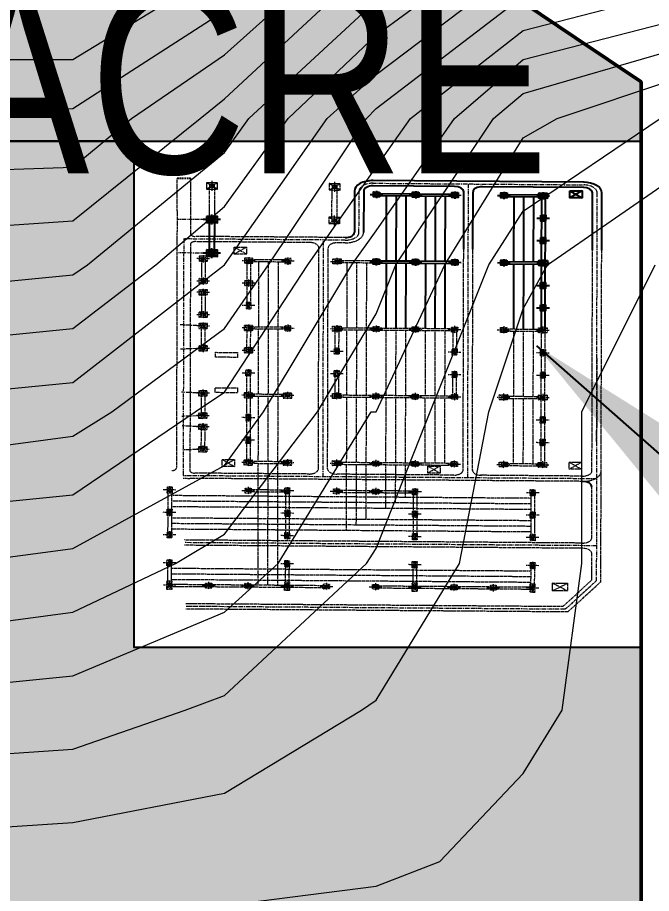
# Model space of a CAD drawing. Header units: metres. Extents: x 199095 to 216734, y 1644234 to 1657008.
# Drawn here: x 205946.8 to 206197, y 1652602.7 to 1652948.6 of the extents above; entities that cross this region are included whole.
import ezdxf

# ---------------------------------------------------------------- set-up
doc = ezdxf.new("R2010")
doc.units = ezdxf.units.M
for name, pattern in [('CENTER', [2, 1.25, -0.25, 0.25, -0.25]), ('DASHED', [0.75, 0.5, -0.25]), ('HIDDEN', [0.375, 0.25, -0.125]), ('PHANTOM2', [1.25, 0.625, -0.125, 0.125, -0.125, 0.125, -0.125])]:
    doc.linetypes.add(name, pattern=pattern)
for name, color, linetype in [('250 Ac', 10, 'Continuous'), ('E-LAY-DIM', 7, 'Continuous'), ('E-LAY-ROAD', 7, 'Continuous'), ('G_CART TRACK', 6, 'DASHED'), ("PLOT NO'S", 1, 'Continuous')]:
    doc.layers.add(name, color=color, linetype=linetype)
doc.layers.add('APSPCL LAND', color=7, linetype='Continuous', true_color=0xd7ecd5)
doc.layers.add('Plot hatching', color=7, linetype='Continuous', true_color=0xffffdb)
for name, color, linetype, lineweight in [('CONTOURS', 8, 'Continuous', 9), ('E-LAY-CNTRL', 1, 'CENTER', 0), ('E-LAY-EXIST', 8, 'HIDDEN', 0)]:
    doc.layers.add(name, color=color, linetype=linetype, lineweight=lineweight)
doc.styles.get("Standard").update_dxf_attribs({"font": 'ARIALN.TTF'})
doc.dimstyles.get("Standard").update_dxf_attribs({"dimtxt": 0.18, "dimasz": 0.18, "dimexe": 0.18, "dimexo": 0.0625, "dimgap": 0.09, "dimtad": 0, "dimtih": 1, "dimtoh": 1, "dimdec": 4, "dimzin": 0, "dimdsep": 46, "dimtxsty": 'Standard', "dimcen": 0.09, "dimadec": 0, "dimazin": 0, "dimtfac": 1, "dimtdec": 4, "dimtofl": 0, "dimtmove": 0, "dimatfit": 3, "dimfxl": 1, "dimtolj": 1, "dimtzin": 0, "dimarcsym": 0})

# ---------------------------------------------------------------- blocks, each defined once
blk = doc.blocks.new('TWR_CTG_p')
for p, q in [((-750, 750), (-1750, 1250)), ((1750, 1250), (750, 750)), ((-750, -750), (-1750, -1250)), ((750, -750), (1750, -1250))]:
    blk.add_line(p, q)
for points in [[(-1750, -1250), (1750, -1250), (1750, 1250), (-1750, 1250)], [(-750, -750), (750, -750), (750, 750), (-750, 750)]]:
    blk.add_lwpolyline(points, close=True)
blk = doc.blocks.new('TWR_CTH_p')
for p, q in [((-750, 750), (-1750, 1250)), ((1750, 1250), (750, 750)), ((-750, -750), (-1750, -1250)), ((750, -750), (1750, -1250))]:
    blk.add_line(p, q)
for points in [[(-1750, -1250), (1750, -1250), (1750, 1250), (-1750, 1250)], [(-750, -750), (750, -750), (750, 750), (-750, 750)]]:
    blk.add_lwpolyline(points, close=True)
blk = doc.blocks.new('TWR_CC_p')
for p, q in [((-750, 750), (-1750, 1250)), ((1750, 1250), (750, 750)), ((-750, -750), (-1750, -1250)), ((750, -750), (1750, -1250))]:
    blk.add_line(p, q)
for points in [[(-1750, -1250), (1750, -1250), (1750, 1250), (-1750, 1250)], [(-750, -750), (750, -750), (750, 750), (-750, 750)]]:
    blk.add_lwpolyline(points, close=True)
blk = doc.blocks.new('TWR_CD_p')
for p, q in [((-750, 750), (-1750, 1750)), ((-100, 100), (-750, 750)), ((750, 750), (100, 100)), ((1750, 1750), (750, 750)), ((-1750, -1750), (-750, -750)), ((-100, -100), (-750, -750)), ((100, -100), (750, -750)), ((750, -750), (1750, -1750))]:
    blk.add_line(p, q)
for points in [[(-1750, -1750), (1750, -1750), (1750, 1750), (-1750, 1750)], [(-750, -750), (750, -750), (750, 750), (-750, 750)], [(-100, -100), (100, -100), (100, 100), (-100, 100)]]:
    blk.add_lwpolyline(points, close=True)
blk = doc.blocks.new('TWR_CTI_p')
for p, q in [((-750, 750), (-1750, 1750)), ((-100, 100), (-750, 750)), ((750, 750), (100, 100)), ((1750, 1750), (750, 750)), ((-1750, -1750), (-750, -750)), ((-100, -100), (-750, -750)), ((100, -100), (750, -750)), ((750, -750), (1750, -1750))]:
    blk.add_line(p, q)
for points in [[(-1750, -1750), (1750, -1750), (1750, 1750), (-1750, 1750)], [(-750, -750), (750, -750), (750, 750), (-750, 750)], [(-100, -100), (100, -100), (100, 100), (-100, 100)]]:
    blk.add_lwpolyline(points, close=True)
blk = doc.blocks.new('TWR_CTE_p')
for p, q in [((-750, 750), (-1750, 1750)), ((1750, 1750), (750, 750)), ((-1750, -1750), (-750, -750)), ((750, -750), (1750, -1750))]:
    blk.add_line(p, q)
for points in [[(-1750, -1750), (1750, -1750), (1750, 1750), (-1750, 1750)], [(-750, -750), (750, -750), (750, 750), (-750, 750)]]:
    blk.add_lwpolyline(points, close=True)
blk = doc.blocks.new('TWR_CTK_p')
for p, q in [((-750, 750), (-1750, 1750)), ((-100, 100), (-750, 750)), ((750, 750), (100, 100)), ((1750, 1750), (750, 750)), ((-1750, -1750), (-750, -750)), ((-100, -100), (-750, -750)), ((100, -100), (750, -750)), ((750, -750), (1750, -1750))]:
    blk.add_line(p, q)
for points in [[(-1750, -1750), (1750, -1750), (1750, 1750), (-1750, 1750)], [(-750, -750), (750, -750), (750, 750), (-750, 750)], [(-100, -100), (100, -100), (100, 100), (-100, 100)]]:
    blk.add_lwpolyline(points, close=True)
blk = doc.blocks.new('TWR_CTD_p')
for p, q in [((-750, 750), (-1750, 1250)), ((1750, 1250), (750, 750)), ((-750, -750), (-1750, -1250)), ((750, -750), (1750, -1250))]:
    blk.add_line(p, q)
for points in [[(-1750, -1250), (1750, -1250), (1750, 1250), (-1750, 1250)], [(-750, -750), (750, -750), (750, 750), (-750, 750)]]:
    blk.add_lwpolyline(points, close=True)
blk = doc.blocks.new('SS')
at = {"color": 8, "lineweight": -2}
blk.add_line((1.26, 98.45, 0.21), (1.31, 95.29, 0.21), dxfattribs=at)
at = {"layer": 'E-LAY-CNTRL', "color": 8}
for p, q in [((-96.29, 91.83), (-96.68, 96.75)), ((-87.07, 91.87), (-86.71, 96.93)), ((-68.64, 91.95), (-69.06, 97.23)), ((-59.42, 91.99), (-59.04, 97.41)), ((-29.46, 90.17), (-29.5, 97.92)), ((-23.56, 58.88, -0.11), (-23.73, 96.76, 0.06)), ((-15.7, 90.23), (-15.73, 98.16)), ((-174.36, 6.29, -0.2), (-174.76, 95.39, -0.06)), ((-148.12, -0.85), (-148.55, 95.85)), ((-120.61, -0.73), (-121.04, 96.33)), ((-110.11, 91.77), (-110.49, 96.51)), ((-100.9, 91.81), (-100.55, 96.68)), ((-120.89, 63.49), (-23.59, 63.93)), ((-20.31, 55.63, 0.06), (-3.27, 55.7, 0.06)), ((-0.04, 52.57, -0.07), (0.18, 2.9, -0.15)), ((-120.74, 29.51), (0.06, 30.05)), ((-71.04, -0.51), (-162.56, -0.91)), ((-105.24, -0.66), (-3.07, -0.21))]:
    blk.add_line(p, q, dxfattribs=at)
for points in [[(-23.73, 96.76), (-121.04, 96.33)], [(-174.72, 86.79), (-174.76, 95.39)], [(-174.72, 86.79), (-174.76, 95.39)]]:
    blk.add_lwpolyline(points, dxfattribs=at)
for centre, start, end in [((-20.3, 58.89, -0.11), 180.254, 270.254), ((-3.31, 52.43, -0.11), 0.254, 90.254), ((-3.09, 3.06), 270.254, 0.254)]:
    blk.add_arc(centre, 3.27, start, end, dxfattribs=at)
at = {"layer": 'E-LAY-DIM', "color": 8}
for p, q in [((-2.26, 3.32, -0.02), (-5.15, 6.19, -0.02)), ((-2.27, 6.2, -0.02), (-5.14, 3.31, -0.02))]:
    blk.add_line(p, q, dxfattribs=at)
at = {"layer": 'E-LAY-DIM', "color": 8, "elevation": -0.02}
blk.add_lwpolyline([(-2.27, 6.2), (-2.26, 3.32), (-5.14, 3.31), (-5.15, 6.19)], close=True, dxfattribs=at)
at = {"layer": 'E-LAY-EXIST', "color": 8, "linetype": 'PHANTOM2'}
for p, q in [((-156.91, 97.84), (-156.93, 100.83)), ((-145.39, 97.89), (-145.41, 100.88)), ((-136.18, 97.93), (-136.19, 100.92)), ((-126.96, 97.97), (-126.98, 100.97)), ((-164.64, 99.3), (-167.63, 99.29)), ((-166.57, 99.29), (-166.53, 90.08)), ((-166.08, 99.24), (-166.19, 99.35)), ((-166.08, 99.35), (-166.19, 99.24)), ((-166.13, 97.8), (-166.14, 100.79)), ((-156.92, 99.77), (-166.14, 99.73)), ((-156.92, 98.9), (-166.13, 98.86)), ((-165.7, 99.3), (-165.66, 90.08)), ((-163.46, 14.49), (-163.83, 98.87)), ((-161.15, 14.5), (-161.53, 98.88)), ((-158.85, 14.51), (-159.22, 98.89)), ((-155.42, 99.34), (-158.42, 99.33)), ((-143.9, 99.39), (-146.9, 99.38)), ((-136.19, 99.86), (-145.4, 99.82)), ((-136.18, 99), (-145.4, 98.95)), ((-142.72, 14.58), (-143.09, 98.96)), ((-140.42, 14.59), (-140.79, 98.98)), ((-138.11, 14.6), (-138.49, 98.99)), ((-134.69, 99.43), (-137.68, 99.42)), ((-126.97, 99.9), (-136.19, 99.86)), ((-126.97, 99.04), (-136.18, 99)), ((-133.5, 14.62), (-133.88, 99.01)), ((-131.2, 14.63), (-131.57, 99.02)), ((-128.9, 14.64), (-129.27, 99.03)), ((-125.47, 99.48), (-128.47, 99.46)), ((-175.44, 5.69, -0.2), (-175.84, 95.37, -0.07)), ((-173.28, 6.9, -0.2), (-173.68, 95.41, -0.07)), ((-149.22, 2.41, -0.21), (-149.63, 95.83, -0.07)), ((-147.06, 2.42, -0.21), (-147.47, 95.87, -0.07)), ((-54.81, 90.52), (-54.82, 93.51)), ((-45.59, 90.56), (-45.61, 93.55)), ((-40.99, 90.58), (-41, 93.57)), ((-31.77, 90.62), (-31.78, 93.61)), ((-166.1, 91.58), (-166.09, 88.58)), ((-53.32, 92.02), (-56.31, 92.01)), ((-45.6, 92.49), (-54.82, 92.44)), ((-45.6, 91.62), (-54.81, 91.58)), ((-44.1, 92.06), (-47.1, 92.05)), ((-31.78, 92.55), (-40.99, 92.51)), ((-31.77, 91.68), (-40.99, 91.64)), ((-30.28, 92.12), (-33.27, 92.11)), ((-164.6, 90.09), (-167.59, 90.07)), ((-166.53, 90.08), (-166.49, 80.86)), ((-165.66, 90.08), (-165.62, 80.86)), ((-166.06, 82.36), (-166.05, 79.37)), ((-126.89, 82.53), (-126.88, 79.54)), ((-50.85, 79.88), (-50.86, 82.87)), ((-41.63, 79.92), (-41.65, 82.91)), ((-32.42, 79.96), (-32.43, 82.95)), ((-164.56, 80.87), (-167.55, 80.86)), ((-166.49, 80.86), (-166.45, 71.65)), ((-165.62, 80.86), (-165.58, 71.65)), ((-125.39, 81.04), (-128.38, 81.03)), ((-127.32, 81.03), (-127.28, 71.82)), ((-126.45, 81.04), (-126.41, 71.82)), ((-49.36, 81.38), (-52.35, 81.37)), ((-41.64, 81.85), (-50.86, 81.81)), ((-41.64, 80.98), (-50.85, 80.94)), ((-40.14, 81.42), (-43.14, 81.41)), ((-32.43, 81.89), (-41.64, 81.85)), ((-32.42, 81.02), (-41.64, 80.98)), ((-30.93, 81.46), (-33.92, 81.45)), ((-32.81, 72.24), (-32.86, 81.45)), ((-31.95, 72.24), (-31.99, 81.46)), ((-115.79, 78.78), (-165.61, 78.56)), ((-32.85, 79.15), (-59.63, 79.03)), ((-115.78, 76.48), (-165.6, 76.26)), ((-32.84, 76.85), (-59.62, 76.73)), ((-115.77, 74.17), (-165.59, 73.95)), ((-32.83, 74.54), (-59.61, 74.42)), ((-166.01, 70.15), (-166.02, 73.14)), ((-156.8, 72.12), (-166.02, 72.08)), ((-156.79, 70.19), (-156.8, 73.18)), ((-145.27, 70.24), (-145.28, 73.24)), ((-136.06, 72.21), (-145.28, 72.17)), ((-136.06, 70.28), (-136.07, 73.28)), ((-126.85, 72.25), (-136.06, 72.21)), ((-126.84, 70.32), (-126.85, 73.32)), ((-30.89, 72.25), (-33.88, 72.23)), ((-32.38, 70.74), (-32.39, 73.74)), ((-164.52, 71.65), (-167.51, 71.64)), ((-166.45, 71.65), (-166.4, 62.43)), ((-165.96, 71.59), (-166.07, 71.7)), ((-165.96, 71.7), (-166.07, 71.59)), ((-156.8, 71.26), (-166.01, 71.22)), ((-165.58, 71.65), (-165.54, 62.43)), ((-155.3, 71.69), (-158.29, 71.68)), ((-143.78, 71.75), (-146.77, 71.73)), ((-136.06, 71.35), (-145.28, 71.31)), ((-134.56, 71.79), (-137.56, 71.77)), ((-126.84, 71.39), (-136.06, 71.35)), ((-125.35, 71.83), (-128.34, 71.81)), ((-165.98, 63.93), (-165.97, 60.93)), ((-164.48, 62.44), (-167.47, 62.42)), ((-126.8, 61.8), (-126.79, 58.8)), ((-32.34, 62.22), (-32.33, 59.22)), ((-125.3, 60.31), (-128.29, 60.29)), ((-127.23, 60.3), (-127.19, 51.08)), ((-126.36, 60.3), (-126.32, 51.09)), ((-30.83, 60.73), (-33.83, 60.71)), ((-32.76, 60.72), (-32.72, 51.5)), ((-31.9, 60.72), (-31.86, 51.51)), ((-115.7, 58.05), (-142.91, 57.93)), ((-32.75, 58.41), (-59.54, 58.29)), ((-115.69, 55.74), (-140.6, 55.63)), ((-32.74, 56.11), (-59.53, 55.99)), ((-32.73, 53.81), (-59.52, 53.69)), ((-165.93, 52.41), (-165.91, 49.41)), ((-115.68, 53.44), (-138.28, 53.34)), ((-126.76, 52.58), (-126.75, 49.59)), ((-164.42, 50.92), (-167.42, 50.9)), ((-166.35, 50.91), (-166.31, 41.69)), ((-165.49, 50.91), (-165.45, 41.7)), ((-125.26, 51.09), (-128.25, 51.08)), ((-127.19, 51.08), (-127.15, 41.87)), ((-126.32, 51.09), (-126.28, 41.87)), ((-115.66, 48.83), (-133.66, 48.75)), ((-115.65, 46.53), (-131.34, 46.46)), ((-156.66, 40.24), (-156.67, 43.23)), ((-145.14, 40.29), (-145.15, 43.28)), ((-135.92, 40.33), (-135.94, 43.33)), ((-115.64, 44.22), (-129.03, 44.16)), ((-126.71, 40.37), (-126.72, 43.37)), ((-164.38, 41.7), (-167.38, 41.69)), ((-166.31, 41.69), (-166.27, 32.48)), ((-165.82, 41.64), (-165.94, 41.75)), ((-165.82, 41.75), (-165.94, 41.64)), ((-165.87, 40.2), (-165.89, 43.19)), ((-156.67, 42.17), (-165.88, 42.13)), ((-156.66, 41.3), (-165.88, 41.26)), ((-165.45, 41.7), (-165.41, 32.48)), ((-155.17, 41.74), (-158.16, 41.73)), ((-143.65, 41.79), (-146.64, 41.78)), ((-135.93, 42.26), (-145.15, 42.22)), ((-135.93, 41.4), (-145.14, 41.36)), ((-134.43, 41.83), (-137.43, 41.82)), ((-126.72, 42.3), (-135.93, 42.26)), ((-126.71, 41.44), (-135.93, 41.4)), ((-125.22, 41.88), (-128.21, 41.86)), ((-165.85, 33.98), (-165.83, 30.98)), ((-164.34, 32.49), (-167.34, 32.47)), ((-166.27, 32.48), (-166.23, 23.26)), ((-165.41, 32.48), (-165.37, 23.27)), ((-165.81, 24.76), (-165.79, 21.77)), ((-164.3, 23.27), (-167.3, 23.26)), ((-166.23, 23.26), (-166.19, 14.05)), ((-165.37, 23.27), (-165.33, 14.05)), ((-165.75, 12.55), (-165.76, 15.54)), ((-156.54, 14.52), (-165.76, 14.48)), ((-156.54, 12.59), (-156.55, 15.59)), ((-145.02, 12.64), (-145.03, 15.64)), ((-135.81, 14.61), (-145.02, 14.57)), ((-135.8, 12.68), (-135.81, 15.68)), ((-126.59, 14.65), (-135.81, 14.61)), ((-126.58, 12.72), (-126.6, 15.72)), ((-164.26, 14.05), (-167.26, 14.04)), ((-165.7, 14.11), (-165.82, 13.99)), ((-165.7, 13.99), (-165.82, 14.1)), ((-156.54, 13.66), (-165.76, 13.62)), ((-155.05, 14.1), (-158.04, 14.08)), ((-143.53, 14.15), (-146.52, 14.13)), ((-135.8, 13.75), (-145.02, 13.71)), ((-134.31, 14.19), (-137.3, 14.17)), ((-126.59, 13.79), (-135.8, 13.75)), ((-125.09, 14.23), (-128.09, 14.21)), ((-166.81, 9.35), (-163.59, 5.81)), ((-163.6, 9.36), (-166.79, 5.79)), ((-162.56, -0.91), (-174.36, 6.29)), ((-173.28, 6.9, 0.1), (-162.26, 0.17, 0.08)), ((-175.44, 5.69, 0.18), (-162.86, -1.99, 0.16)), ((-162.26, 0.17, 0.09), (-151.37, 0.22, 0.08)), ((-144.89, 0.24, 0.07), (-123.85, 0.34, 0.05)), ((-162.86, -1.99, 0.17), (-117.66, -1.78, 0.11))]:
    blk.add_line(p, q, dxfattribs=at)
at = {"layer": 'E-LAY-EXIST', "color": 8}
for p, q in [((-12.15, 98.39, 0.04), (-117.88, 97.92, 0.04)), ((-12.15, 98.39, 0.04), (1.26, 98.45, 0.04)), ((-122.12, 96.31, 0.04), (-122.11, 94.74, 0.04)), ((-121.7, 2.54, -0.21), (-122.11, 94.74, -0.21)), ((-25.89, 95.16, 0.45), (-118.87, 94.75, 0.03)), ((-11.82, 95.23, 0.52), (-21.57, 95.18, 0.47)), ((1.31, 95.29, -0.09), (-12.13, 95.23, -0.15)), ((-119.83, 66.77, 0.04), (-119.94, 93.67, -0.21)), ((-110.11, 90.27), (-110.12, 93.26)), ((-100.89, 90.31), (-100.9, 93.3)), ((-96.28, 90.33), (-96.29, 93.33)), ((-87.07, 90.37), (-87.08, 93.37)), ((-68.63, 90.45), (-68.65, 93.45)), ((-59.42, 90.49), (-59.43, 93.49)), ((-24.68, 67.08, -0.09), (-24.8, 94.09, 0.02)), ((-22.48, 58.89, -0.02), (-22.64, 94.1, 0.03)), ((-108.61, 91.77), (-111.61, 91.76)), ((-100.9, 92.24), (-110.11, 92.2)), ((-100.89, 91.38), (-110.11, 91.34)), ((-99.4, 91.81), (-102.39, 91.8)), ((-94.79, 91.83), (-97.78, 91.82)), ((-87.07, 92.3), (-96.29, 92.26)), ((-87.07, 91.44), (-96.29, 91.4)), ((-85.57, 91.88), (-88.57, 91.86)), ((-67.14, 91.96), (-70.14, 91.94)), ((-59.43, 92.42), (-68.64, 92.38)), ((-59.42, 91.56), (-68.64, 91.52)), ((-57.93, 92), (-60.92, 91.99)), ((-39.5, 92.08), (-42.49, 92.07)), ((-114.23, 84.29), (-117.12, 87.16)), ((-114.24, 87.17), (-117.11, 84.28)), ((-26.84, 81.98, -0.02), (-29.73, 84.85, -0.02)), ((-26.85, 84.86, -0.02), (-29.72, 81.97, -0.02)), ((-115.36, 79.59), (-115.37, 82.58)), ((-106.14, 79.63), (-106.16, 82.63)), ((-96.93, 79.67), (-96.94, 82.67)), ((-87.71, 79.71), (-87.73, 82.71)), ((-78.51, 82.75), (-78.5, 79.75)), ((-69.28, 79.79), (-69.29, 82.79)), ((-60.06, 79.84), (-60.08, 82.83)), ((-113.87, 81.09), (-116.86, 81.08)), ((-115.76, 71.87), (-115.8, 81.09)), ((-106.15, 81.56), (-115.37, 81.52)), ((-106.15, 80.7), (-115.36, 80.66)), ((-114.89, 71.87), (-114.93, 81.09)), ((-104.65, 81.14), (-107.65, 81.12)), ((-96.94, 81.6), (-106.15, 81.56)), ((-96.93, 80.74), (-106.15, 80.7)), ((-95.44, 81.18), (-98.43, 81.16)), ((-87.72, 81.64), (-96.94, 81.6)), ((-87.72, 80.78), (-96.93, 80.74)), ((-86.22, 81.22), (-89.22, 81.2)), ((-88.11, 71.99), (-88.15, 81.21)), ((-78.51, 81.68), (-87.72, 81.64)), ((-78.5, 80.82), (-87.72, 80.78)), ((-87.25, 72), (-87.29, 81.21)), ((-77.01, 81.26), (-80, 81.24)), ((-67.79, 81.3), (-70.78, 81.29)), ((-60.07, 81.76), (-69.29, 81.72)), ((-60.07, 80.9), (-69.29, 80.86)), ((-58.57, 81.34), (-61.57, 81.33)), ((-60.46, 72.11), (-60.5, 81.33)), ((-59.6, 72.12), (-59.64, 81.33)), ((-88.14, 78.9), (-114.92, 78.79)), ((-60.49, 79.03), (-87.28, 78.91)), ((-88.13, 76.6), (-114.91, 76.48)), ((-60.48, 76.72), (-87.27, 76.6)), ((-88.12, 74.3), (-114.9, 74.18)), ((-60.47, 74.42), (-87.26, 74.3)), ((-115.32, 70.37), (-115.33, 73.37)), ((-87.67, 70.5), (-87.68, 73.49)), ((-58.53, 72.12), (-61.53, 72.11)), ((-60.02, 70.62), (-60.04, 73.61)), ((-113.83, 71.88), (-116.82, 71.87)), ((-86.18, 72), (-89.18, 71.99)), ((-117.73, 64.59, 0.09), (-26.86, 64.99, -0.16)), ((-117.62, 62.43, 0.04), (-26.82, 62.83, -0.05)), ((-115.28, 61.85), (-115.27, 58.85)), ((-87.63, 61.97), (-87.62, 58.98)), ((-78.42, 62.01), (-78.4, 59.02)), ((-69.2, 62.05), (-69.19, 59.06)), ((-59.99, 62.09), (-59.97, 59.1)), ((-119.67, 32.79, 0.04), (-119.8, 60.23, 0.04)), ((-113.78, 60.36), (-116.77, 60.35)), ((-115.71, 60.35), (-115.67, 51.13)), ((-114.84, 60.35), (-114.8, 51.14)), ((-86.13, 60.48), (-89.12, 60.47)), ((-88.06, 60.47), (-88.02, 51.26)), ((-78.41, 60.95), (-87.63, 60.91)), ((-78.41, 60.08), (-87.63, 60.04)), ((-87.2, 60.48), (-87.15, 51.26)), ((-76.91, 60.52), (-79.91, 60.51)), ((-67.7, 60.56), (-70.69, 60.55)), ((-59.98, 61.03), (-69.2, 60.99)), ((-59.98, 60.16), (-69.19, 60.12)), ((-58.48, 60.6), (-61.48, 60.59)), ((-60.41, 60.6), (-60.37, 51.38)), ((-59.55, 60.6), (-59.51, 51.38)), ((-24.64, 58.87, -0.11), (-24.65, 60.69, -0.11)), ((-88.05, 58.17), (-114.83, 58.05)), ((-60.4, 58.29), (-87.18, 58.17)), ((-88.04, 55.86), (-114.82, 55.75)), ((-60.39, 55.99), (-87.17, 55.87)), ((-88.03, 53.56), (-114.81, 53.44)), ((-60.38, 53.68), (-87.16, 53.56)), ((-115.24, 52.63), (-115.23, 49.64)), ((-87.59, 52.76), (-87.58, 49.76)), ((-59.95, 52.88), (-59.93, 49.88)), ((-113.74, 51.14), (-116.73, 51.13)), ((-115.67, 51.13), (-115.63, 41.92)), ((-114.8, 51.14), (-114.76, 41.92)), ((-86.09, 51.27), (-89.08, 51.25)), ((-88.02, 51.26), (-87.98, 42.04)), ((-87.15, 51.26), (-87.11, 42.04)), ((-58.44, 51.39), (-61.44, 51.37)), ((-60.37, 51.38), (-60.33, 42.16)), ((-59.51, 51.38), (-59.47, 42.17)), ((-88.01, 48.95), (-114.79, 48.83)), ((-60.36, 49.08), (-87.14, 48.96)), ((-88, 46.65), (-114.78, 46.53)), ((-60.35, 46.77), (-87.13, 46.65)), ((-115.2, 43.42), (-115.19, 40.42)), ((-87.99, 44.34), (-114.77, 44.23)), ((-87.55, 43.54), (-87.54, 40.55)), ((-60.34, 44.47), (-87.12, 44.35)), ((-59.9, 43.66), (-59.89, 40.67)), ((-113.7, 41.93), (-116.69, 41.91)), ((-115.63, 41.92), (-115.58, 32.7)), ((-114.76, 41.92), (-114.72, 32.71)), ((-86.05, 42.05), (-89.04, 42.04)), ((-87.98, 42.04), (-87.94, 32.82)), ((-87.11, 42.04), (-87.07, 32.83)), ((-58.4, 42.17), (-61.39, 42.16)), ((-60.33, 42.16), (-60.29, 32.95)), ((-59.47, 42.17), (-59.42, 32.95)), ((-87.97, 39.74), (-114.75, 39.62)), ((-60.32, 39.86), (-87.1, 39.74)), ((-116.05, 36.03), (-118.94, 38.89)), ((-116.06, 38.91), (-118.93, 36.01)), ((-87.96, 37.43), (-114.74, 37.31)), ((-60.31, 37.56), (-87.09, 37.44)), ((-87.95, 35.13), (-114.73, 35.01)), ((-60.3, 35.25), (-87.08, 35.13)), ((-115.16, 34.2), (-115.15, 31.21)), ((-87.51, 34.32), (-87.5, 31.33)), ((-78.29, 33.3), (-87.51, 33.26)), ((-78.3, 34.36), (-78.28, 31.37)), ((-69.08, 34.41), (-69.07, 31.41)), ((-59.86, 33.38), (-69.07, 33.34)), ((-58.36, 32.96), (-61.35, 32.94)), ((-59.86, 34.45), (-59.85, 31.45)), ((-4.57, 34.69), (-4.55, 31.7)), ((-117.48, 30.61, 0.04), (-26.71, 31.01, -0.16)), ((-113.66, 32.71), (-116.65, 32.7)), ((-86.01, 32.83), (-89, 32.82)), ((-78.29, 32.44), (-87.5, 32.39)), ((-76.79, 32.87), (-79.79, 32.86)), ((-67.58, 32.92), (-70.57, 32.9)), ((-59.85, 32.52), (-69.07, 32.48)), ((-117.64, 28.44, 0.04), (-26.7, 28.85, -0.16)), ((-119.54, 2.55, -0.21), (-119.63, 26.52, 0.04)), ((-115.11, 22.68), (-115.09, 19.69)), ((-87.46, 22.8), (-87.45, 19.81)), ((-59.81, 22.93), (-59.8, 19.93)), ((-113.6, 21.19), (-116.6, 21.18)), ((-115.53, 21.18), (-115.49, 11.97)), ((-114.67, 21.19), (-114.63, 11.97)), ((-85.96, 21.31), (-88.95, 21.3)), ((-87.89, 21.3), (-87.84, 12.09)), ((-87.02, 21.31), (-86.98, 12.09)), ((-58.31, 21.44), (-61.3, 21.42)), ((-60.24, 21.43), (-60.2, 12.21)), ((-59.37, 21.43), (-59.33, 12.22)), ((-87.88, 19), (-114.66, 18.88)), ((-60.23, 19.12), (-87.01, 19)), ((-87.87, 16.7), (-114.65, 16.58)), ((-60.22, 16.82), (-87, 16.7)), ((-60.21, 14.52), (-86.99, 14.4)), ((-115.07, 13.47), (-115.05, 10.47)), ((-105.85, 12.44), (-115.06, 12.4)), ((-87.85, 14.39), (-114.64, 14.27)), ((-105.85, 13.51), (-105.84, 10.51)), ((-96.63, 12.48), (-105.85, 12.44)), ((-96.64, 13.55), (-96.62, 10.55)), ((-87.41, 12.52), (-96.63, 12.48)), ((-87.42, 13.59), (-87.41, 10.59)), ((-78.2, 12.56), (-87.41, 12.52)), ((-78.2, 13.63), (-78.19, 10.63)), ((-68.98, 12.6), (-78.2, 12.56)), ((-68.99, 13.67), (-68.97, 10.68)), ((-59.77, 12.65), (-68.98, 12.6)), ((-59.77, 13.71), (-59.76, 10.72)), ((-113.56, 11.97), (-116.56, 11.96)), ((-105.84, 11.58), (-115.06, 11.54)), ((-104.35, 12.02), (-107.34, 12)), ((-96.63, 11.62), (-105.84, 11.58)), ((-95.13, 12.06), (-98.13, 12.04)), ((-87.41, 11.66), (-96.63, 11.62)), ((-85.92, 12.1), (-88.91, 12.08)), ((-78.19, 11.7), (-87.41, 11.66)), ((-76.7, 12.14), (-79.69, 12.13)), ((-68.98, 11.74), (-78.19, 11.7)), ((-67.48, 12.18), (-70.48, 12.17)), ((-59.76, 11.78), (-68.98, 11.74)), ((-58.27, 12.22), (-61.26, 12.21)), ((-113.87, 2.83), (-116.76, 5.7)), ((-113.88, 5.71), (-116.75, 2.82)), ((-117.37, 0.37, 0.04), (-26.58, 0.77)), ((-117.66, -1.78, 0.11), (-26.57, -1.39))]:
    blk.add_line(p, q, dxfattribs=at)
at = {"layer": 'E-LAY-EXIST', "color": 8, "linetype": 'PHANTOM2'}
for points in [[(-2.39, 90.8), (-2.39, 89.65), (-15.06, 89.6), (-15.07, 90.75)], [(-0.53, 91.53), (-3.12, 91.52), (-3.11, 88.93), (-0.51, 88.94)], [(-1.24, 90.81), (-2.39, 90.8), (-2.39, 89.65), (-1.24, 89.66)], [(-1.76, 90.29), (-1.87, 90.29), (-1.87, 90.17), (-1.76, 90.17)], [(-2.27, 62.06), (-2.26, 60.91), (-14.93, 60.85), (-14.94, 62.01)], [(-0.4, 62.73), (-2.99, 62.72), (-2.98, 60.13), (-0.39, 60.14)], [(-1.11, 62.01), (-2.27, 62), (-2.26, 60.85), (-1.11, 60.86)], [(-163.6, 9.36), (-163.59, 5.81), (-166.79, 5.79), (-166.81, 9.35)]]:
    blk.add_lwpolyline(points, close=True, dxfattribs=at)
for points in [[(-0.51, 88.94), (-3.12, 91.52)], [(-3.11, 88.93), (-0.53, 91.53)], [(-3.84, 90.22), (0.21, 90.24)], [(-0.39, 60.14), (-2.99, 62.72)], [(-2.98, 60.13), (-0.4, 62.73)], [(-3.72, 61.42), (0.34, 61.44)]]:
    blk.add_lwpolyline(points, dxfattribs=at)
at = {"layer": 'E-LAY-EXIST', "color": 8}
for points in [[(-84.76, 88.98), (-84.73, 83.79), (-86.75, 83.79), (-86.77, 88.97)], [(-70.2, 89.04), (-70.18, 83.86), (-72.19, 83.85), (-72.22, 89.03)], [(-29.41, 90.17), (-29.52, 90.17), (-29.52, 90.05), (-29.41, 90.05)], [(-114.24, 87.17), (-114.23, 84.29), (-117.11, 84.28), (-117.12, 87.16)], [(-1.63, 61.49), (-1.75, 61.49), (-1.75, 61.37), (-1.63, 61.37)], [(-116.06, 38.91), (-116.05, 36.03), (-118.93, 36.01), (-118.94, 38.89)], [(-113.88, 5.71), (-113.87, 2.83), (-116.75, 2.82), (-116.76, 5.7)]]:
    blk.add_lwpolyline(points, close=True, dxfattribs=at)
for points, elevation in [([(-26.85, 84.86), (-26.84, 81.98), (-29.72, 81.97), (-29.73, 84.85)], -0.02), ([(-15.45, 61.49), (-15.57, 61.49), (-15.57, 61.37), (-15.45, 61.37)], -0.21)]:
    blk.add_lwpolyline(points, close=True, dxfattribs=dict(at, elevation=elevation))
at = {"layer": 'E-LAY-EXIST', "color": 8, "linetype": 'PHANTOM2', "elevation": -0.21}
for points in [[(-14.22, 62.73), (-16.81, 62.72), (-16.8, 60.13), (-14.21, 60.14)], [(-14.94, 62.01), (-16.09, 62), (-16.09, 60.85), (-14.93, 60.85)]]:
    blk.add_lwpolyline(points, close=True, dxfattribs=at)
for points in [[(-14.21, 60.14), (-16.81, 62.72)], [(-16.8, 60.13), (-14.22, 62.73)], [(-17.54, 61.42), (-13.48, 61.44)]]:
    blk.add_lwpolyline(points, dxfattribs=at)
at = {"layer": 'E-LAY-EXIST', "color": 8}
for centre, radius, start, end in [((-117.88, 99, 0.04), 1.08, 180.254, 270.254), ((-118.86, 93.67, 0.04), 1.08, 90.254, 180.254), ((-25.88, 94.08, 0.04), 1.08, 0.254, 90.254), ((-21.56, 94.1, 0.04), 1.08, 90.254, 180.254), ((-117.64, 66.78, 0.04), 2.19, 180.254, 270.254), ((-26.87, 67.18, -0.16), 2.19, 270.254, 0.254), ((-117.61, 60.24, 0.04), 2.19, 90.254, 180.254), ((-26.84, 60.64, -0.16), 2.19, 0.254, 90.254), ((-20.3, 58.89, -0.11), 4.35, 180.254, 270.254), ((-117.49, 32.79, 0.04), 2.19, 180.254, 270.254), ((-117.46, 26.26, 0.04), 2.19, 90.254, 180.254), ((-117.35, 2.55, -0.21), 4.35, 180.254, 270.254), ((-117.35, 2.55, -0.21), 2.19, 180.254, 270.254)]:
    blk.add_arc(centre, radius, start, end, dxfattribs=at)
at = {"layer": 'E-LAY-EXIST', "color": 8, "linetype": 'PHANTOM2'}
for centre, start, end in [((-151.41, 2.4, -0.21), 270.254, 0.254), ((-144.87, 2.43, -0.21), 180.254, 270.254)]:
    blk.add_arc(centre, 2.19, start, end, dxfattribs=at)
at = {"layer": 'E-LAY-ROAD', "color": 8, "ltscale": 2500}
for p, q in [((-3.33, 56.78, -0.11), (-20.29, 56.71, -0.11)), ((-3.32, 54.62, -0.11), (-20.28, 54.55, -0.11)), ((-30.79, 51.51), (-33.79, 51.5)), ((-32.72, 51.5), (-32.68, 42.29)), ((-32.3, 53), (-32.28, 50.01)), ((-31.86, 51.51), (-31.82, 42.29)), ((-3.15, 51.63), (-6.14, 51.62)), ((-5.08, 51.62), (-5.03, 42.41)), ((-4.65, 53.12), (-4.64, 50.13)), ((-4.21, 51.63), (-4.17, 42.41)), ((-1.03, 33.31, -0.2), (-1.12, 52.44, -0.11)), ((-32.71, 49.2), (-59.5, 49.08)), ((-5.06, 49.32), (-31.85, 49.2)), ((-32.7, 46.89), (-59.49, 46.78)), ((-5.05, 47.02), (-31.84, 46.9)), ((-32.69, 44.59), (-59.48, 44.47)), ((-32.26, 43.78), (-32.24, 40.79)), ((-5.04, 44.71), (-31.83, 44.59)), ((-4.61, 43.91), (-4.6, 40.91)), ((-30.75, 42.29), (-33.75, 42.28)), ((-32.68, 42.29), (-32.64, 33.07)), ((-31.82, 42.29), (-31.78, 33.07)), ((-3.11, 42.42), (-6.1, 42.4)), ((-5.03, 42.41), (-4.99, 33.19)), ((-4.17, 42.41), (-4.13, 33.2)), ((-32.67, 39.98), (-59.46, 39.86)), ((-5.02, 40.1), (-31.81, 39.99)), ((-32.66, 37.68), (-59.45, 37.56)), ((-5.01, 37.8), (-31.8, 37.68)), ((-32.65, 35.37), (-59.44, 35.26)), ((-5, 35.5), (-31.79, 35.38)), ((-30.71, 33.08), (-33.71, 33.07)), ((-32.22, 34.57), (-32.2, 31.57)), ((-3.06, 33.2), (-6.06, 33.19)), ((-26.71, 31.01, -0.16), (-3.21, 31.11, -0.16)), ((-26.7, 28.85, -0.16), (-3.2, 28.95, -0.16)), ((-0.9, 2.95, -0.34), (-1.01, 26.77, -0.23)), ((-32.16, 23.05), (-32.15, 20.05)), ((-4.52, 23.17), (-4.5, 20.18)), ((-30.66, 21.56), (-33.66, 21.55)), ((-32.59, 21.55), (-32.55, 12.33)), ((-31.73, 21.55), (-31.69, 12.34)), ((-3.01, 21.68), (-6.01, 21.67)), ((-4.94, 21.67), (-4.9, 12.46)), ((-4.08, 21.68), (-4.04, 12.46)), ((-32.58, 19.25), (-59.36, 19.13)), ((-4.93, 19.37), (-31.72, 19.25)), ((-32.57, 16.94), (-59.35, 16.82)), ((-4.92, 17.06), (-31.71, 16.95)), ((-32.56, 14.64), (-59.34, 14.52)), ((-4.91, 14.76), (-31.7, 14.64)), ((-50.55, 12.69), (-59.77, 12.65)), ((-50.56, 13.75), (-50.54, 10.76)), ((-41.34, 12.73), (-50.55, 12.69)), ((-41.34, 13.79), (-41.33, 10.8)), ((-32.12, 12.77), (-41.34, 12.73)), ((-32.12, 13.83), (-32.11, 10.84)), ((-22.9, 12.81), (-32.12, 12.77)), ((-21.4, 12.38), (-24.4, 12.37)), ((-22.91, 13.87), (-22.89, 10.88)), ((-13.69, 12.85), (-22.9, 12.81)), ((-13.69, 12.85), (-22.9, 12.81)), ((-12.19, 12.42), (-15.18, 12.41)), ((-13.69, 13.91), (-13.68, 10.92)), ((-4.47, 12.89), (-13.69, 12.85)), ((-2.97, 12.47), (-5.97, 12.45)), ((-4.48, 13.96), (-4.46, 10.96)), ((-50.55, 11.82), (-59.76, 11.78)), ((-49.05, 12.26), (-52.05, 12.25)), ((-41.33, 11.86), (-50.55, 11.82)), ((-39.84, 12.3), (-42.83, 12.29)), ((-32.12, 11.9), (-41.33, 11.86)), ((-30.62, 12.34), (-33.61, 12.33)), ((-22.9, 11.94), (-32.12, 11.9)), ((-13.68, 11.99), (-22.9, 11.94)), ((-13.68, 11.99), (-22.9, 11.94)), ((-4.47, 12.03), (-13.68, 11.99)), ((-26.58, 0.77), (-3.08, 0.87)), ((-26.57, -1.39), (-3.07, -1.29))]:
    blk.add_line(p, q, dxfattribs=at)
at = {"layer": 'E-LAY-ROAD', "color": 8}
blk.add_line((1.26, 2.88, -0.09), (1.04, 52.64, -0.03), dxfattribs=at)
at = {"layer": 'E-LAY-ROAD', "color": 8, "ltscale": 2500}
for points in [[(-28.17, 91.41), (-30.77, 91.4), (-30.75, 88.81), (-28.16, 88.82)], [(-28.89, 90.69), (-30.04, 90.68), (-30.04, 89.53), (-28.89, 89.54)], [(-16.22, 90.74), (-16.21, 89.59), (-28.89, 89.54), (-28.89, 90.69)], [(-14.35, 91.47), (-16.94, 91.46), (-16.93, 88.87), (-14.34, 88.88)], [(-15.07, 90.75), (-16.22, 90.74), (-16.21, 89.59), (-15.06, 89.6)], [(-15.58, 90.23), (-15.7, 90.23), (-15.7, 90.11), (-15.58, 90.11)]]:
    blk.add_lwpolyline(points, close=True, dxfattribs=at)
for points in [[(-28.16, 88.82), (-30.77, 91.4)], [(-30.75, 88.81), (-28.17, 91.41)], [(-29.45, 88.08), (-29.47, 92.14)], [(-14.34, 88.88), (-16.94, 91.46)], [(-16.93, 88.87), (-14.35, 91.47)], [(-15.63, 88.14), (-15.65, 92.2)], [(-31.49, 90.1), (-27.44, 90.12)], [(-17.67, 90.16), (-13.61, 90.18)]]:
    blk.add_lwpolyline(points, dxfattribs=at)
at = {"layer": 'E-LAY-ROAD', "color": 8}
for centre, radius, start, end in [((-20.3, 58.89, -0.05), 2.19, 180.254, 270.254), ((-3.31, 52.43, -0.11), 4.35, 0.254, 90.254), ((-3.31, 52.43, -0.11), 2.19, 0.254, 90.254), ((-3.22, 33.3, -0.16), 2.19, 270.254, 0.254), ((-3.19, 26.76, -0.16), 2.19, 0.254, 90.254), ((-123.89, 2.53, -0.21), 2.19, 270.254, 0.254), ((-3.09, 3.06), 2.19, 270.254, 0.254), ((-3.09, 3.06), 4.35, 270.254, 0.254)]:
    blk.add_arc(centre, radius, start, end, dxfattribs=at)
at = {"layer": 'E-LAY-EXIST', "color": 8, "linetype": 'PHANTOM2'}
for name, p, xscale, yscale, zscale, rotation in [('TWR_CD_p', (-166.14, 99.29), -0.0005759999753015984, 0.0005759999621659517, 0.000576, 270.2539845485064), ('TWR_CC_p', (-156.92, 99.34), -0.0005759999753015984, 0.0005759999621659517, 0.000576, 270.2539845485064), ('TWR_CTG_p', (-145.4, 99.39), -0.0005759999753015984, 0.0005759999621659517, 0.000576, 270.2539845485064), ('TWR_CTH_p', (-136.18, 99.43), -0.0005759999753015984, 0.0005759999621659517, 0.000576, 270.2539845485064), ('TWR_CTG_p', (-126.97, 99.47), -0.0005759999753015984, 0.0005759999621659517, 0.000576, 270.2539845485064), ('TWR_CTE_p', (-54.82, 92.01), 0.0005759999317107883, 0.0005759999317107883, 0.0005759999317107883, 180.2539860152478), ('TWR_CTE_p', (-45.6, 92.05), 0.0005759999317107883, 0.0005759999317107883, 0.0005759999317107883, 180.2539860152478), ('TWR_CTE_p', (-40.99, 92.07), 0.0005759999317107883, 0.0005759999317107883, 0.0005759999317107883, 180.2539860152478), ('TWR_CTE_p', (-31.78, 92.11), 0.0005759999317107883, 0.0005759999317107883, 0.0005759999317107883, 180.2539860152478), ('TWR_CTH_p', (-166.1, 90.08), -0.0005759999317107883, 0.0005759999621659517, 0.000576, 0.253986015247829), ('TWR_CTD_p', (-50.86, 81.37), 0.0005759999753015984, 0.0005759999753015984, 0.0005759999753015984, 90.25398454850634), ('TWR_CTE_p', (-41.64, 81.41), 0.0005759999317107883, 0.0005759999317107883, 0.0005759999317107883, 180.2539860152478), ('TWR_CTE_p', (-32.42, 81.46), 0.0005759999317107883, 0.0005759999317107883, 0.0005759999317107883, 180.2539860152478), ('TWR_CTH_p', (-166.05, 80.86), -0.0005759999317107883, 0.0005759999621659517, 0.000576, 0.253986015247829), ('TWR_CTH_p', (-126.89, 81.04), -0.0005759999317107883, 0.0005759999621659517, 0.000576, 0.253986015247829), ('TWR_CD_p', (-166.01, 71.65), -0.0005759999753015984, 0.0005759999621659517, 0.000576, 270.2539845485064), ('TWR_CC_p', (-156.8, 71.69), -0.0005759999753015984, 0.0005759999621659517, 0.000576, 270.2539845485064), ('TWR_CTG_p', (-145.28, 71.74), -0.0005759999753015984, 0.0005759999621659517, 0.000576, 270.2539845485064), ('TWR_CTH_p', (-136.06, 71.78), -0.0005759999753015984, 0.0005759999621659517, 0.000576, 270.2539845485064), ('TWR_CTG_p', (-126.85, 71.82), -0.0005759999753015984, 0.0005759999621659517, 0.000576, 270.2539845485064), ('TWR_CC_p', (-32.38, 72.24), 0.0005759999317107883, 0.0005759999317107883, 0.0005759999317107883, 180.2539860152478), ('TWR_CTH_p', (-165.97, 62.43), -0.0005759999317107883, 0.0005759999621659517, 0.000576, 0.253986015247829), ('TWR_CTI_p', (-32.33, 60.72), -0.0005759999317107883, 0.0005759999621659517, 0.000576, 0.253986015247829), ('TWR_CTH_p', (-126.79, 60.3), -0.0005759999317107883, 0.0005759999621659517, 0.000576, 0.253986015247829), ('TWR_CTH_p', (-165.92, 50.91), -0.0005759999317107883, 0.0005759999621659517, 0.000576, 0.253986015247829), ('TWR_CTH_p', (-126.75, 51.08), -0.0005759999317107883, 0.0005759999621659517, 0.000576, 0.253986015247829), ('TWR_CD_p', (-165.88, 41.7), -0.0005759999753015984, 0.0005759999621659517, 0.000576, 270.2539845485064), ('TWR_CC_p', (-156.66, 41.74), -0.0005759999753015984, 0.0005759999621659517, 0.000576, 270.2539845485064), ('TWR_CTG_p', (-145.14, 41.79), -0.0005759999753015984, 0.0005759999621659517, 0.000576, 270.2539845485064), ('TWR_CTH_p', (-135.93, 41.83), -0.0005759999753015984, 0.0005759999621659517, 0.000576, 270.2539845485064), ('TWR_CTG_p', (-126.71, 41.87), -0.0005759999753015984, 0.0005759999621659517, 0.000576, 270.2539845485064), ('TWR_CTH_p', (-165.84, 32.48), -0.0005759999317107883, 0.0005759999621659517, 0.000576, 0.253986015247829), ('TWR_CTH_p', (-165.8, 23.26), -0.0005759999317107883, 0.0005759999621659517, 0.000576, 0.253986015247829), ('TWR_CD_p', (-165.76, 14.05), -0.0005759999753015984, 0.0005759999621659517, 0.000576, 270.2539845485064), ('TWR_CC_p', (-156.54, 14.09), -0.0005759999753015984, 0.0005759999621659517, 0.000576, 270.2539845485064), ('TWR_CTG_p', (-145.02, 14.14), -0.0005759999753015984, 0.0005759999621659517, 0.000576, 270.2539845485064), ('TWR_CTH_p', (-135.81, 14.18), -0.0005759999753015984, 0.0005759999621659517, 0.000576, 270.2539845485064), ('TWR_CTG_p', (-126.59, 14.22), -0.0005759999753015984, 0.0005759999621659517, 0.000576, 270.2539845485064)]:
    blk.add_blockref(name, p, dxfattribs=dict(at, xscale=xscale, yscale=yscale, zscale=zscale, rotation=rotation))
at = {"layer": 'E-LAY-EXIST', "color": 8}
for name, p, xscale, yscale, zscale, rotation in [('TWR_CTE_p', (-110.11, 91.77), 0.0005759999317107883, 0.0005759999317107883, 0.0005759999317107883, 180.2539860152478), ('TWR_CTE_p', (-100.9, 91.81), 0.0005759999317107883, 0.0005759999317107883, 0.0005759999317107883, 180.2539860152478), ('TWR_CTE_p', (-96.29, 91.83), 0.0005759999317107883, 0.0005759999317107883, 0.0005759999317107883, 180.2539860152478), ('TWR_CTE_p', (-87.07, 91.87), 0.0005759999317107883, 0.0005759999317107883, 0.0005759999317107883, 180.2539860152478), ('TWR_CTE_p', (-68.64, 91.95), 0.0005759999317107883, 0.0005759999317107883, 0.0005759999317107883, 180.2539860152478), ('TWR_CTE_p', (-59.42, 91.99), 0.0005759999317107883, 0.0005759999317107883, 0.0005759999317107883, 180.2539860152478), ('TWR_CTE_p', (-69.29, 81.29), 0.0005759999317107883, 0.0005759999317107883, 0.0005759999317107883, 180.2539860152478), ('TWR_CTE_p', (-60.07, 81.33), 0.0005759999317107883, 0.0005759999317107883, 0.0005759999317107883, 180.2539860152478), ('TWR_CTE_p', (-115.37, 81.09), 0.0005759999317107883, 0.0005759999317107883, 0.0005759999317107883, 180.2539860152478), ('TWR_CTD_p', (-106.15, 81.13), 0.0005759999753015984, 0.0005759999753015984, 0.0005759999753015984, 90.25398454850634), ('TWR_CTD_p', (-96.94, 81.17), 0.0005759999753015984, 0.0005759999753015984, 0.0005759999753015984, 90.25398454850634), ('TWR_CTE_p', (-87.72, 81.21), 0.0005759999317107883, 0.0005759999317107883, 0.0005759999317107883, 180.2539860152478), ('TWR_CTD_p', (-78.5, 81.25), -0.0005759999754306121, 0.0005759999621659517, 0.000576, 90.25398744348959), ('TWR_CTE_p', (-115.33, 71.87), 0.0005759999317107883, 0.0005759999317107883, 0.0005759999317107883, 180.2539860152478), ('TWR_CTE_p', (-87.68, 71.99), 0.0005759999317107883, 0.0005759999317107883, 0.0005759999317107883, 180.2539860152478), ('TWR_CC_p', (-60.03, 72.12), 0.0005759999317107883, 0.0005759999317107883, 0.0005759999317107883, 180.2539860152478), ('TWR_CTK_p', (-115.27, 60.35), -0.0005759999317107883, 0.0005759999621659517, 0.000576, 0.253986015247829), ('TWR_CTK_p', (-87.63, 60.47), -0.0005759999317107883, 0.0005759999621659517, 0.000576, 0.253986015247829), ('TWR_CTD_p', (-78.41, 60.52), -0.0005759999754306121, 0.0005759999621659517, 0.000576, 90.25398744348959), ('TWR_CTD_p', (-69.2, 60.56), -0.0005759999754306121, 0.0005759999621659517, 0.000576, 90.25398744348959), ('TWR_CTI_p', (-59.98, 60.6), -0.0005759999317107883, 0.0005759999621659517, 0.000576, 0.253986015247829), ('TWR_CTH_p', (-115.23, 51.14), -0.0005759999317107883, 0.0005759999621659517, 0.000576, 0.253986015247829), ('TWR_CTH_p', (-87.59, 51.26), -0.0005759999317107883, 0.0005759999621659517, 0.000576, 0.253986015247829), ('TWR_CTH_p', (-59.94, 51.38), -0.0005759999317107883, 0.0005759999621659517, 0.000576, 0.253986015247829), ('TWR_CTG_p', (-115.19, 41.92), -0.0005759999317107883, 0.0005759999621659517, 0.000576, 0.253986015247829), ('TWR_CTG_p', (-87.55, 42.04), -0.0005759999317107883, 0.0005759999621659517, 0.000576, 0.253986015247829), ('TWR_CTG_p', (-59.9, 42.17), -0.0005759999317107883, 0.0005759999621659517, 0.000576, 0.253986015247829), ('TWR_CTG_p', (-115.15, 32.7), -0.0005759999317107883, 0.0005759999621659517, 0.000576, 0.253986015247829), ('TWR_CTG_p', (-87.5, 32.83), -0.0005759999317107883, 0.0005759999621659517, 0.000576, 0.253986015247829), ('TWR_CTD_p', (-78.29, 32.87), -0.0005759999754306121, 0.0005759999621659517, 0.000576, 90.25398744348959), ('TWR_CTD_p', (-69.07, 32.91), -0.0005759999754306121, 0.0005759999621659517, 0.000576, 90.25398744348959), ('TWR_CTG_p', (-59.86, 32.95), -0.0005759999317107883, 0.0005759999621659517, 0.000576, 0.253986015247829), ('TWR_CTE_p', (-115.1, 21.18), -0.0005759999317107883, 0.0005759999621659517, 0.000576, 0.253986015247829), ('TWR_CTE_p', (-87.45, 21.31), -0.0005759999317107883, 0.0005759999621659517, 0.000576, 0.253986015247829), ('TWR_CC_p', (-59.81, 21.43), -0.0005759999317107883, 0.0005759999621659517, 0.000576, 0.253986015247829), ('TWR_CTE_p', (-115.06, 11.97), -0.0005759999317107883, 0.0005759999621659517, 0.000576, 0.253986015247829), ('TWR_CTD_p', (-105.84, 12.01), -0.0005759999754306121, 0.0005759999621659517, 0.000576, 90.25398744348959), ('TWR_CTD_p', (-96.63, 12.05), -0.0005759999754306121, 0.0005759999621659517, 0.000576, 90.25398744348959), ('TWR_CTE_p', (-87.41, 12.09), -0.0005759999317107883, 0.0005759999621659517, 0.000576, 0.253986015247829), ('TWR_CTD_p', (-78.2, 12.13), -0.0005759999754306121, 0.0005759999621659517, 0.000576, 90.25398744348959), ('TWR_CTD_p', (-68.98, 12.17), -0.0005759999754306121, 0.0005759999621659517, 0.000576, 90.25398744348959), ('TWR_CTE_p', (-59.76, 12.21), -0.0005759999317107883, 0.0005759999621659517, 0.000576, 0.253986015247829)]:
    blk.add_blockref(name, p, dxfattribs=dict(at, xscale=xscale, yscale=yscale, zscale=zscale, rotation=rotation))
at = {"layer": 'E-LAY-ROAD', "color": 8, "ltscale": 2500, "yscale": 0.0005759999621659517, "zscale": 0.000576}
for name, p, xscale, rotation in [('TWR_CTH_p', (-32.29, 51.5), -0.0005759999317107883, 0.253986015247829), ('TWR_CTH_p', (-4.64, 51.63), -0.0005759999317107883, 0.253986015247829), ('TWR_CTG_p', (-32.25, 42.29), -0.0005759999317107883, 0.253986015247829), ('TWR_CTG_p', (-4.6, 42.41), -0.0005759999317107883, 0.253986015247829), ('TWR_CTG_p', (-32.21, 33.07), -0.0005759999317107883, 0.253986015247829), ('TWR_CTG_p', (-4.56, 33.19), -0.0005759999317107883, 0.253986015247829), ('TWR_CC_p', (-32.16, 21.55), -0.0005759999317107883, 0.253986015247829), ('TWR_CC_p', (-4.51, 21.67), -0.0005759999317107883, 0.253986015247829), ('TWR_CTD_p', (-50.55, 12.25), -0.0005759999754306121, 90.25398744348959), ('TWR_CTD_p', (-41.33, 12.3), -0.0005759999754306121, 90.25398744348959), ('TWR_CTE_p', (-32.12, 12.34), -0.0005759999317107883, 0.253986015247829), ('TWR_CTD_p', (-22.9, 12.38), -0.0005759999754306121, 90.25398744348959), ('TWR_CTD_p', (-13.69, 12.42), -0.0005759999754306121, 90.25398744348959), ('TWR_CTE_p', (-4.47, 12.46), -0.0005759999317107883, 0.253986015247829)]:
    blk.add_blockref(name, p, dxfattribs=dict(at, xscale=xscale, rotation=rotation))

msp = doc.modelspace()

# ---------------------------------------------------------------- hatches: boundary and pattern name
at = {"layer": 'APSPCL LAND', "linetype": 'ByBlock'}
h = msp.add_hatch(color=256, dxfattribs=at)
h.dxf.hatch_style = 1
h.paths.add_polyline_path([(206083.89, 1652996.6), (206042.23, 1653024.67), (205955.28, 1653083.27), (205928.82, 1653101.1), (205877.92, 1652899.75), (205992.88, 1652899.75), (206192.88, 1652899.75), (206192.88, 1652923.15), (206167.01, 1652940.58), (206153.41, 1652949.75)])
at = {"layer": 'Plot hatching', "linetype": 'ByBlock'}
h = msp.add_hatch(color=256, dxfattribs=at)
h.dxf.hatch_style = 1
h.paths.add_polyline_path([(206192.88, 1652699.75), (205992.88, 1652699.75), (205992.88, 1652899.75), (205877.92, 1652899.75), (205861.92, 1652836.49), (205801.52, 1652774.85), (205591.52, 1652560.53), (205475.5, 1652487.56), (205475.5, 1651701.2), (205538.44, 1651707.12), (205561, 1651703.07), (205602.61, 1651696.04), (205677.17, 1651677.03), (205766.23, 1651672.79), (205843.8, 1651669.1), (205938.46, 1651684.09), (205996.54, 1651691.28), (206053.34, 1651691.28), (206143.57, 1651691.28), (206179.22, 1651716.38), (206192.88, 1651722.74)])

# ---------------------------------------------------------------- linework, layer by layer
at = {"linetype": 'ByBlock', "lineweight": 9}
msp.add_line((206192.88, 1652899.75), (206192.88, 1651228.99), dxfattribs=at)
at = {"linetype": 'ByBlock', "lineweight": 9, "flags": 128}
msp.add_lwpolyline([(206192.88, 1652899.75), (205992.88, 1652899.75), (205992.88, 1652699.75), (206192.88, 1652699.75)], close=True, dxfattribs=at)
at = {"layer": '250 Ac', "linetype": 'ByBlock', "lineweight": 50, "flags": 128}
msp.add_lwpolyline([(205950.84, 1653086.27), (205955.28, 1653083.27), (206042.23, 1653024.67), (206083.89, 1652996.6), (206153.41, 1652949.75), (206167.01, 1652940.58), (206192.88, 1652923.15), (206192.88, 1652899.75), (206192.88, 1651228.99)], dxfattribs=at)
at = {"layer": 'CONTOURS', "flags": 128}
for points in [[(205458.7, 1653262.25), (205495.41, 1653242.88), (205539.83, 1653204.25), (205555.28, 1653186.88), (205586.19, 1653144.38), (205615.16, 1653107.75), (205632.53, 1653086.5), (205673.09, 1653051.75), (205715.59, 1653026.62), (205732.97, 1653018.88), (205792.84, 1652989.88), (205831.48, 1652968.62), (205850.8, 1652957.12), (205910.67, 1652932), (205968.61, 1652932), (206028.5, 1652968.62), (206028.5, 1652968.62), (206088.38, 1653003.38), (206146.31, 1653024.62), (206167.56, 1653026.62), (206206.19, 1653030.5)], [(205437.45, 1653237.12), (205495.41, 1653204.25), (205497.33, 1653204.25), (205553.34, 1653144.38), (205555.28, 1653142.5), (205597.77, 1653086.5), (205615.16, 1653071), (205671.17, 1653026.62), (205673.09, 1653024.62), (205732.97, 1652997.62), (205792.84, 1652968.62), (205792.84, 1652968.62), (205850.8, 1652933.88), (205910.67, 1652910.75), (205968.61, 1652912.62), (206028.5, 1652951.25), (206047.81, 1652968.62), (206088.38, 1652991.88), (206146.31, 1653015), (206206.19, 1653022.75)], [(205437.45, 1653200.38), (205495.41, 1653161.75), (205512.78, 1653144.38), (205555.28, 1653096.12), (205563, 1653086.5), (205615.16, 1653036.25), (205626.73, 1653026.62), (205673.09, 1652999.5), (205732.97, 1652974.5), (205746.5, 1652968.62), (205792.84, 1652945.5), (205850.8, 1652910.75), (205854.66, 1652908.75), (205910.67, 1652887.5), (205968.61, 1652889.5), (205991.8, 1652908.75), (206028.5, 1652933.88), (206067.12, 1652968.62), (206088.38, 1652982.12), (206146.31, 1653007.25), (206206.19, 1653013.12)], [(205456.77, 1653144.38), (205495.41, 1653113.5), (205518.58, 1653086.5), (205555.28, 1653051.75), (205582.31, 1653026.62), (205615.16, 1653005.38), (205673.09, 1652974.5), (205688.55, 1652968.62), (205732.97, 1652951.25), (205792.84, 1652922.25), (205814.09, 1652908.75), (205850.8, 1652887.5), (205910.67, 1652864.38), (205968.61, 1652868.25), (206018.84, 1652908.75), (206028.5, 1652916.5), (206084.5, 1652968.62), (206088.38, 1652970.62), (206146.31, 1652997.62), (206206.19, 1653005.38)], [(205454.84, 1653086.5), (205495.41, 1653055.5), (205528.23, 1653026.62), (205555.28, 1653007.25), (205615.16, 1652972.5), (205622.88, 1652968.62), (205673.09, 1652945.5), (205732.97, 1652926.12), (205767.73, 1652908.75), (205792.84, 1652897.25), (205850.8, 1652862.5), (205881.7, 1652850.88), (205910.67, 1652841.25), (205968.61, 1652847), (205974.41, 1652850.88), (206028.5, 1652895.25), (206038.16, 1652908.75), (206088.38, 1652955.12), (206103.83, 1652968.62), (206146.31, 1652988), (206206.19, 1652995.75)], [(205441.31, 1653026.62), (205495.41, 1652995.75), (205543.69, 1652968.62), (205555.28, 1652962.88), (205615.16, 1652935.88), (205673.09, 1652916.5), (205698.2, 1652908.75), (205732.97, 1652897.25), (205792.84, 1652868.25), (205821.83, 1652850.88), (205850.8, 1652837.38), (205910.67, 1652820), (205968.61, 1652825.75), (206001.45, 1652850.88), (206028.5, 1652874), (206053.61, 1652908.75), (206088.38, 1652941.62), (206125.06, 1652968.62), (206146.31, 1652978.25), (206206.19, 1652988)], [(205437.45, 1652953.25), (205495.41, 1652935.88), (205555.28, 1652916.5), (205576.52, 1652908.75), (205615.16, 1652899.12), (205673.09, 1652881.75), (205732.97, 1652866.25), (205763.88, 1652850.88), (205792.84, 1652839.25), (205850.8, 1652812.25), (205910.67, 1652798.75), (205968.61, 1652804.5), (206028.5, 1652850.88), (206028.5, 1652850.88), (206069.06, 1652908.75), (206088.38, 1652926.12), (206144.39, 1652968.62), (206146.31, 1652968.62), (206206.19, 1652980.25)], [(205437.45, 1652876), (205495.41, 1652870.12), (205555.28, 1652862.5), (205615.16, 1652852.75), (205624.81, 1652850.88), (205673.09, 1652841.25), (205732.97, 1652829.62), (205792.84, 1652808.38), (205833.41, 1652792.88), (205850.8, 1652787.12), (205910.67, 1652775.5), (205968.61, 1652783.25), (205984.06, 1652792.88), (206028.5, 1652825.75), (206045.88, 1652850.88), (206084.5, 1652908.75), (206088.38, 1652912.62), (206146.31, 1652957.12), (206190.73, 1652968.62), (206206.19, 1652970.62)], [(205437.45, 1652794.88), (205495.41, 1652798.75), (205555.28, 1652800.62), (205615.16, 1652800.62), (205673.09, 1652796.75), (205729.11, 1652792.88), (205732.97, 1652791), (205792.84, 1652777.5), (205850.8, 1652760.12), (205910.67, 1652754.25), (205968.61, 1652760.12), (206016.91, 1652792.88), (206028.5, 1652800.62), (206061.33, 1652850.88), (206088.38, 1652889.5), (206101.89, 1652908.75), (206146.31, 1652943.5), (206206.19, 1652959)], [(205437.45, 1652725.38), (205493.47, 1652733), (205495.41, 1652733), (205555.28, 1652742.75), (205615.16, 1652748.5), (205673.09, 1652752.38), (205732.97, 1652752.38), (205792.84, 1652744.62), (205850.8, 1652735), (205881.7, 1652733), (205910.67, 1652731.12), (205924.19, 1652733), (205968.61, 1652738.88), (206028.5, 1652771.62), (206043.95, 1652792.88), (206078.72, 1652850.88), (206088.38, 1652864.38), (206119.28, 1652908.75), (206146.31, 1652932), (206206.19, 1652947.38)], [(205449.05, 1652675.12), (205495.41, 1652684.75), (205555.28, 1652696.38), (205615.16, 1652706), (205673.09, 1652711.75), (205732.97, 1652717.62), (205792.84, 1652713.75), (205850.8, 1652708), (205910.67, 1652706), (205968.61, 1652713.75), (206009.17, 1652733), (206028.5, 1652744.62), (206065.19, 1652792.88), (206088.38, 1652831.5), (206096.09, 1652850.88), (206134.72, 1652908.75), (206146.31, 1652918.5), (206206.19, 1652935.88)], [(205319.64, 1652592.12), (205377.58, 1652615.25), (205381.44, 1652615.25), (205437.45, 1652634.5), (205495.41, 1652648.12), (205555.28, 1652657.75), (205615.16, 1652667.38), (205667.3, 1652675.12), (205673.09, 1652675.12), (205732.97, 1652682.88), (205792.84, 1652682.88), (205850.8, 1652680.88), (205910.67, 1652682.88), (205968.61, 1652688.62), (206028.5, 1652713.75), (206049.73, 1652733), (206086.44, 1652792.88), (206088.38, 1652792.88), (206115.41, 1652850.88), (206146.31, 1652901.12), (206159.83, 1652908.75), (206206.19, 1652924.25)], [(205437.45, 1652597.88), (205495.41, 1652613.38), (205508.92, 1652615.25), (205555.28, 1652624.88), (205615.16, 1652636.5), (205673.09, 1652646.12), (205732.97, 1652653.88), (205792.84, 1652655.75), (205850.8, 1652655.75), (205910.67, 1652655.75), (205968.61, 1652659.62), (206013.05, 1652675.12), (206028.5, 1652680.88), (206084.5, 1652733), (206088.38, 1652738.88), (206109.61, 1652792.88), (206132.8, 1652850.88), (206146.31, 1652872.12), (206200.39, 1652908.75)], [(205555.28, 1652597.88), (205615.16, 1652609.5), (205659.58, 1652615.25), (205673.09, 1652619.12), (205732.97, 1652624.88), (205792.84, 1652628.75), (205850.8, 1652628.75), (205910.67, 1652626.88), (205968.61, 1652630.75), (206028.5, 1652642.25), (206082.58, 1652675.12), (206088.38, 1652679), (206121.2, 1652733), (206132.8, 1652792.88), (206146.31, 1652833.5), (206155.97, 1652850.88), (206206.19, 1652885.62)], [(206028.5, 1652597.88), (206088.38, 1652605.62), (206113.48, 1652615.25), (206146.31, 1652650), (206161.77, 1652675.12), (206169.5, 1652733), (206169.5, 1652792.88), (206198.47, 1652850.88)]]:
    msp.add_lwpolyline(points, dxfattribs=at)
at = {"layer": 'Plot hatching', "linetype": 'ByBlock', "flags": 128}
for points in [[(206083.89, 1652996.6), (206042.23, 1653024.67), (205955.28, 1653083.27), (205928.82, 1653101.1), (205877.92, 1652899.75), (205992.88, 1652899.75), (206192.88, 1652899.75), (206192.88, 1652923.15), (206167.01, 1652940.58), (206153.41, 1652949.75)], [(206192.88, 1652699.75), (205992.88, 1652699.75), (205992.88, 1652899.75), (205877.92, 1652899.75), (205861.92, 1652836.49), (205801.52, 1652774.85), (205591.52, 1652560.53), (205475.5, 1652487.56), (205475.5, 1651701.2), (205538.44, 1651707.12), (205561, 1651703.07), (205602.61, 1651696.04), (205677.17, 1651677.03), (205766.23, 1651672.79), (205843.8, 1651669.1), (205938.46, 1651684.09), (205996.54, 1651691.28), (206053.34, 1651691.28), (206143.57, 1651691.28), (206179.22, 1651716.38), (206192.88, 1651722.74)]]:
    msp.add_lwpolyline(points, close=True, dxfattribs=at)
at = {"layer": 'Plot hatching', "linetype": 'ByBlock', "lineweight": 9, "flags": 128}
msp.add_lwpolyline([(205903.7, 1652899.75), (206192.88, 1652899.75)], dxfattribs=at)

# ---------------------------------------------------------------- block references
at = {"layer": 'G_CART TRACK', "xscale": 0.960596010002985, "yscale": 1.681043017502816, "zscale": 0.960596010002985, "rotation": 89.415064442947}
msp.add_blockref('SS', (206175.29, 1652882.27, -0.04), dxfattribs=at)

# ---------------------------------------------------------------- texts
at = {"layer": "PLOT NO'S", "linetype": 'Continuous'}
msp.add_text('7 ACRE', height=75, dxfattribs=at).set_placement((205846.23, 1652887, -448))

# ---------------------------------------------------------------- leaders
msp.add_leader([(206151.62, 1652818.96, 473.96), (206308.65, 1652680.43, 473.96), (206379.25, 1652680.43, 473.96)], dimstyle='Standard', override={"dimasz": 100})

doc.saveas('drawing.dxf')
